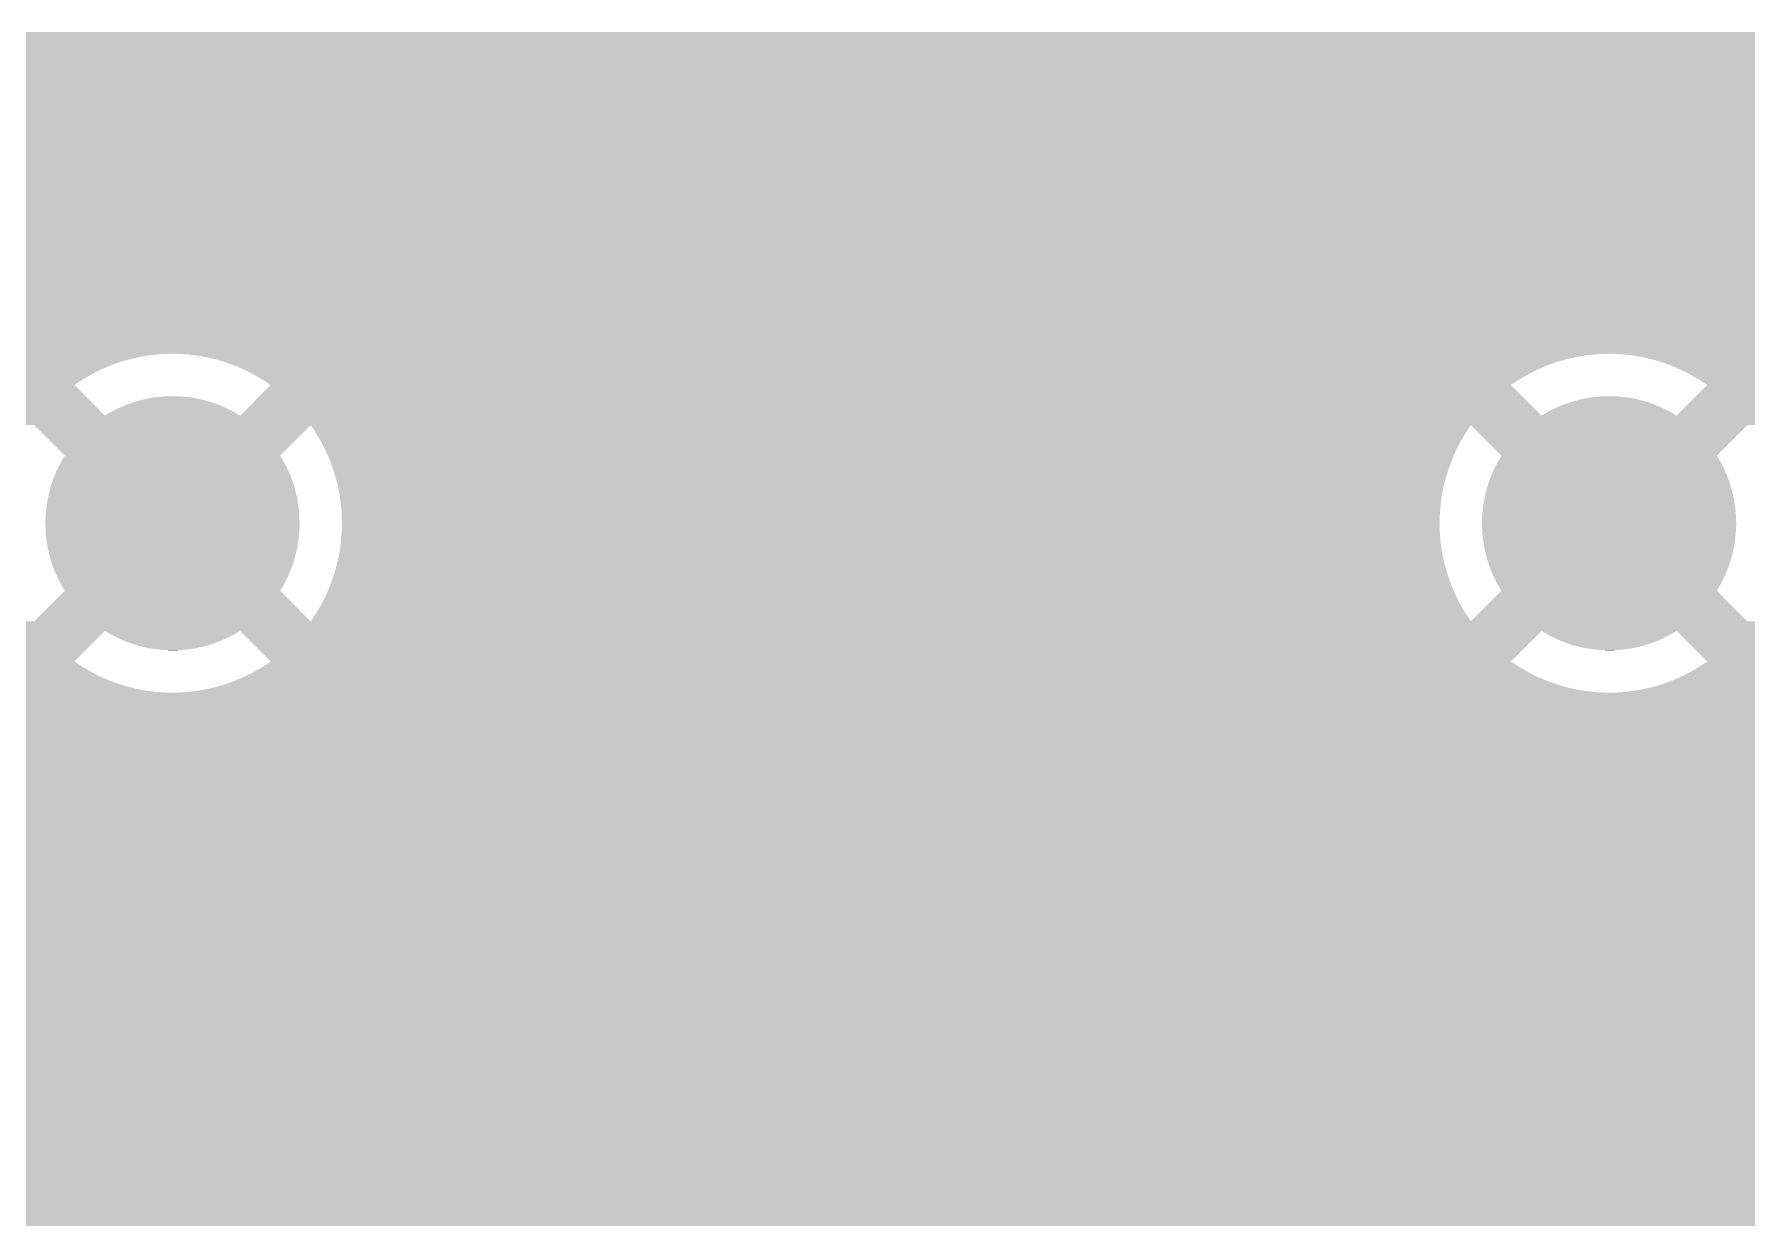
# Model space of a CAD drawing. Extents: x 295 to 953, y 10 to 290.
# Drawn here: x 706.5 to 719.83, y 208.55 to 217.81 of the extents above; entities that cross this region are included whole.
import ezdxf

# ---------------------------------------------------------------- set-up
doc = ezdxf.new("R2010")
doc.units = 0
doc.header["$LTSCALE"] = 5
doc.header["$MEASUREMENT"] = 0
doc.layers.add('GND1', color=7, linetype='CONTINUOUS')

msp = doc.modelspace()

# ---------------------------------------------------------------- linework, layer by layer
at = {"layer": 'GND1'}
for points in [[(608.533, 217.796), (608.533, 217.831), (840.594, 217.796), (840.586, 217.831)], [(610.783, 217.756), (610.576, 217.796), (840.604, 217.756), (840.594, 217.796)], [(610.977, 217.672), (610.783, 217.756), (840.624, 217.672), (840.604, 217.756)], [(611.144, 217.553), (610.977, 217.672), (840.652, 217.553), (840.624, 217.672)], [(611.149, 217.55), (611.144, 217.553), (840.653, 217.55), (840.652, 217.553)], [(611.291, 217.395), (611.149, 217.55), (840.717, 217.395), (840.653, 217.55)], [(611.353, 217.289), (611.291, 217.395), (840.761, 217.289), (840.717, 217.395)], [(611.398, 217.213), (611.353, 217.289), (840.808, 217.213), (840.761, 217.289)], [(611.436, 217.098), (611.398, 217.213), (840.878, 217.098), (840.808, 217.213)], [(659.678, 217.057), (659.471, 217.098), (840.903, 217.057), (840.878, 217.098)], [(659.705, 217.045), (659.678, 217.057), (840.91, 217.045), (840.903, 217.057)], [(659.872, 216.974), (659.705, 217.045), (840.97, 216.974), (840.91, 217.045)], [(660.044, 216.852), (659.872, 216.974), (841.074, 216.852), (840.97, 216.974)], [(660.066, 216.828), (660.044, 216.852), (841.094, 216.828), (841.074, 216.852)], [(660.186, 216.696), (660.066, 216.828), (841.248, 216.696), (841.094, 216.828)], [(660.218, 216.642), (660.186, 216.696), (841.311, 216.642), (841.248, 216.696)], [(660.293, 216.514), (660.218, 216.642), (841.517, 216.514), (841.311, 216.642)], [(660.3, 216.491), (660.293, 216.514), (841.554, 216.491), (841.517, 216.514)], [(660.337, 216.381), (660.3, 216.491), (841.817, 216.381), (841.554, 216.491)], [(660.359, 216.314), (660.337, 216.381), (842.09, 216.314), (841.817, 216.381)], [(660.359, 216.313), (660.359, 216.314), (842.095, 216.313), (842.09, 216.314)], [(660.361, 216.289), (660.359, 216.313), (842.379, 216.289), (842.095, 216.313)], [(660.381, 216.104), (660.361, 216.289), (849.683, 216.104), (849.683, 216.289)], [(660.366, 215.929), (660.381, 216.104), (849.683, 215.929), (849.683, 216.104)], [(660.307, 215.727), (660.366, 215.929), (849.683, 215.727), (849.683, 215.929)], [(660.207, 215.541), (660.307, 215.727), (849.683, 215.541), (849.683, 215.727)], [(660.07, 215.38), (660.207, 215.541), (849.683, 215.38), (849.683, 215.541)], [(659.944, 215.284), (659.967, 215.302), (707.246, 215.284), (707.321, 215.302)], [(659.967, 215.302), (659.984, 215.315), (707.321, 215.302), (707.396, 215.315)], [(659.984, 215.315), (659.995, 215.323), (707.396, 215.315), (707.473, 215.323)], [(659.995, 215.323), (660, 215.327), (707.473, 215.323), (707.549, 215.327)], [(660, 215.327), (660.07, 215.38), (849.683, 215.327), (849.683, 215.38)], [(707.626, 215.327), (707.549, 215.327), (718.717, 215.327), (718.725, 215.327)], [(707.682, 215.323), (707.626, 215.327), (718.649, 215.323), (718.717, 215.327)], [(707.703, 215.322), (707.682, 215.323), (718.637, 215.322), (718.649, 215.323)], [(707.761, 215.315), (707.703, 215.322), (718.572, 215.315), (718.637, 215.322)], [(707.779, 215.312), (707.761, 215.315), (718.559, 215.312), (718.572, 215.315)], [(707.837, 215.302), (707.779, 215.312), (718.497, 215.302), (718.559, 215.312)], [(707.855, 215.298), (707.837, 215.302), (718.483, 215.298), (718.497, 215.302)], [(707.913, 215.284), (707.855, 215.298), (718.422, 215.284), (718.483, 215.298)], [(718.879, 215.322), (718.802, 215.327), (849.683, 215.322), (849.683, 215.327)], [(718.955, 215.312), (718.879, 215.322), (849.683, 215.312), (849.683, 215.322)], [(719.031, 215.298), (718.955, 215.312), (849.683, 215.298), (849.683, 215.312)], [(719.105, 215.28), (719.031, 215.298), (849.683, 215.28), (849.683, 215.298)], [(659.594, 215.135), (659.712, 215.162), (706.894, 215.135), (706.942, 215.162)], [(659.712, 215.162), (659.734, 215.173), (706.942, 215.162), (706.961, 215.173)], [(659.734, 215.173), (659.806, 215.207), (706.961, 215.173), (707.029, 215.207)], [(659.806, 215.207), (659.87, 215.237), (707.029, 215.207), (707.1, 215.237)], [(659.87, 215.237), (659.903, 215.252), (707.1, 215.237), (707.143, 215.252)], [(659.903, 215.252), (659.916, 215.263), (707.143, 215.252), (707.172, 215.263)], [(659.916, 215.263), (659.944, 215.284), (707.172, 215.263), (707.246, 215.284)], [(707.929, 215.28), (707.913, 215.284), (718.408, 215.28), (718.422, 215.284)], [(707.987, 215.263), (707.929, 215.28), (718.348, 215.263), (718.408, 215.28)], [(708.003, 215.258), (707.987, 215.263), (718.335, 215.258), (718.348, 215.263)], [(708.059, 215.237), (708.003, 215.258), (718.276, 215.237), (718.335, 215.258)], [(708.075, 215.231), (708.059, 215.237), (718.263, 215.231), (718.276, 215.237)], [(708.13, 215.207), (708.075, 215.231), (718.205, 215.207), (718.263, 215.231)], [(708.145, 215.2), (708.13, 215.207), (718.192, 215.2), (718.205, 215.207)], [(708.199, 215.173), (708.145, 215.2), (718.137, 215.173), (718.192, 215.2)], [(708.213, 215.165), (708.199, 215.173), (718.124, 215.165), (718.137, 215.173)], [(708.266, 215.135), (708.213, 215.165), (718.07, 215.135), (718.124, 215.165)], [(719.179, 215.258), (719.105, 215.28), (849.683, 215.258), (849.683, 215.28)], [(719.251, 215.231), (719.179, 215.258), (849.683, 215.231), (849.683, 215.258)], [(719.321, 215.2), (719.251, 215.231), (849.683, 215.2), (849.683, 215.231)], [(719.389, 215.165), (719.321, 215.2), (849.683, 215.165), (849.683, 215.2)], [(719.455, 215.127), (719.389, 215.165), (849.683, 215.127), (849.683, 215.165)], [(657.507, 215.093), (657.501, 215.111), (706.829, 215.093), (706.857, 215.111)], [(657.51, 215.084), (657.507, 215.093), (706.817, 215.084), (706.829, 215.093)], [(657.565, 214.917), (657.51, 215.084), (706.984, 214.917), (706.817, 215.084)], [(659.296, 215.111), (659.507, 215.114), (706.857, 215.111), (706.862, 215.114)], [(659.507, 215.114), (659.594, 215.135), (706.862, 215.114), (706.894, 215.135)], [(708.106, 214.846), (708.343, 215.084), (718.23, 214.846), (717.993, 215.084)], [(708.279, 215.127), (708.266, 215.135), (718.057, 215.127), (718.07, 215.135)], [(708.33, 215.093), (708.279, 215.127), (718.005, 215.093), (718.057, 215.127)], [(708.343, 215.084), (708.33, 215.093), (717.993, 215.084), (718.005, 215.093)], [(719.282, 214.846), (719.519, 215.084), (849.683, 214.846), (849.683, 215.084)], [(719.519, 215.084), (719.455, 215.127), (849.683, 215.084), (849.683, 215.127)], [(657.572, 214.846), (657.565, 214.917), (707.054, 214.846), (706.984, 214.917)], [(707.113, 214.88), (707.151, 214.9), (708.048, 214.88), (708.008, 214.9)], [(707.151, 214.9), (707.173, 214.909), (708.008, 214.9), (707.989, 214.909)], [(707.173, 214.909), (707.212, 214.927), (707.989, 214.909), (707.946, 214.927)], [(707.212, 214.927), (707.234, 214.935), (707.946, 214.927), (707.927, 214.935)], [(707.234, 214.935), (707.275, 214.949), (707.927, 214.935), (707.884, 214.949)], [(707.275, 214.949), (707.298, 214.956), (707.884, 214.949), (707.864, 214.956)], [(707.298, 214.956), (707.339, 214.968), (707.864, 214.956), (707.819, 214.968)], [(707.339, 214.968), (707.363, 214.973), (707.819, 214.968), (707.8, 214.973)], [(707.363, 214.973), (707.404, 214.982), (707.8, 214.973), (707.754, 214.982)], [(707.404, 214.982), (707.429, 214.986), (707.754, 214.982), (707.735, 214.986)], [(707.429, 214.986), (707.47, 214.991), (707.735, 214.986), (707.687, 214.991)], [(707.47, 214.991), (707.498, 214.994), (707.687, 214.991), (707.669, 214.994)], [(707.498, 214.994), (707.536, 214.997), (707.669, 214.994), (707.616, 214.997)], [(707.536, 214.997), (707.602, 214.997), (707.616, 214.997), (707.602, 214.997)], [(718.289, 214.88), (718.327, 214.9), (719.224, 214.88), (719.184, 214.9)], [(718.327, 214.9), (718.349, 214.909), (719.184, 214.9), (719.165, 214.909)], [(718.349, 214.909), (718.388, 214.927), (719.165, 214.909), (719.122, 214.927)], [(718.388, 214.927), (718.41, 214.935), (719.122, 214.927), (719.103, 214.935)], [(718.41, 214.935), (718.451, 214.949), (719.103, 214.935), (719.06, 214.949)], [(718.451, 214.949), (718.474, 214.956), (719.06, 214.949), (719.04, 214.956)], [(718.474, 214.956), (718.515, 214.968), (719.04, 214.956), (718.995, 214.968)], [(718.515, 214.968), (718.539, 214.973), (718.995, 214.968), (718.976, 214.973)], [(718.539, 214.973), (718.58, 214.982), (718.976, 214.973), (718.93, 214.982)], [(718.58, 214.982), (718.605, 214.986), (718.93, 214.982), (718.911, 214.986)], [(718.605, 214.986), (718.646, 214.991), (718.911, 214.986), (718.863, 214.991)], [(718.646, 214.991), (718.674, 214.994), (718.863, 214.991), (718.845, 214.994)], [(718.674, 214.994), (718.712, 214.997), (718.845, 214.994), (718.792, 214.997)], [(718.712, 214.997), (718.778, 214.997), (718.792, 214.997), (718.778, 214.997)], [(657.58, 214.772), (657.572, 214.846), (849.683, 214.772), (849.683, 214.846)], [(706.742, 214.534), (706.505, 214.772), (708.418, 214.534), (708.655, 214.772)], [(707.054, 214.846), (707.093, 214.869), (708.106, 214.846), (708.067, 214.869)], [(707.093, 214.869), (707.113, 214.88), (708.067, 214.869), (708.048, 214.88)], [(708.682, 214.734), (708.655, 214.772), (717.655, 214.734), (717.681, 214.772)], [(717.918, 214.534), (717.681, 214.772), (719.594, 214.534), (719.831, 214.772)], [(718.23, 214.846), (718.269, 214.869), (719.282, 214.846), (719.243, 214.869)], [(718.269, 214.869), (718.289, 214.88), (719.243, 214.869), (719.224, 214.88)], [(708.697, 214.708), (708.682, 214.734), (717.638, 214.708), (717.655, 214.734)], [(708.722, 214.668), (708.697, 214.708), (717.615, 214.668), (717.638, 214.708)], [(708.736, 214.642), (708.722, 214.668), (717.599, 214.642), (717.615, 214.668)], [(708.758, 214.601), (708.736, 214.642), (717.578, 214.601), (717.599, 214.642)], [(706.709, 214.477), (706.731, 214.515), (708.451, 214.477), (708.429, 214.515)], [(706.731, 214.515), (706.742, 214.534), (708.429, 214.515), (708.418, 214.534)], [(708.771, 214.573), (708.758, 214.601), (717.564, 214.573), (717.578, 214.601)], [(708.791, 214.531), (708.771, 214.573), (717.546, 214.531), (717.564, 214.573)], [(708.802, 214.503), (708.791, 214.531), (717.534, 214.503), (717.546, 214.531)], [(708.819, 214.46), (708.802, 214.503), (717.518, 214.46), (717.534, 214.503)], [(717.885, 214.477), (717.907, 214.515), (719.627, 214.477), (719.605, 214.515)], [(717.907, 214.515), (717.918, 214.534), (719.605, 214.515), (719.594, 214.534)], [(706.647, 214.335), (706.654, 214.356), (708.514, 214.335), (708.506, 214.356)], [(706.654, 214.356), (706.671, 214.397), (708.506, 214.356), (708.49, 214.397)], [(706.671, 214.397), (706.679, 214.417), (708.49, 214.397), (708.48, 214.417)], [(706.679, 214.417), (706.699, 214.457), (708.48, 214.417), (708.462, 214.457)], [(706.699, 214.457), (706.709, 214.477), (708.462, 214.457), (708.451, 214.477)], [(708.829, 214.431), (708.819, 214.46), (717.507, 214.431), (717.518, 214.46)], [(708.843, 214.387), (708.829, 214.431), (717.493, 214.387), (717.507, 214.431)], [(708.851, 214.358), (708.843, 214.387), (717.484, 214.358), (717.493, 214.387)], [(708.863, 214.313), (708.851, 214.358), (717.473, 214.313), (717.484, 214.358)], [(717.823, 214.335), (717.83, 214.356), (719.69, 214.335), (719.682, 214.356)], [(717.83, 214.356), (717.847, 214.397), (719.682, 214.356), (719.666, 214.397)], [(717.847, 214.397), (717.855, 214.417), (719.666, 214.397), (719.656, 214.417)], [(717.855, 214.417), (717.875, 214.457), (719.656, 214.417), (719.638, 214.457)], [(717.875, 214.457), (717.885, 214.477), (719.638, 214.457), (719.627, 214.477)], [(706.612, 214.207), (706.616, 214.228), (708.549, 214.207), (708.544, 214.228)], [(706.616, 214.228), (706.627, 214.271), (708.544, 214.228), (708.534, 214.271)], [(706.627, 214.271), (706.633, 214.293), (708.534, 214.271), (708.527, 214.293)], [(706.633, 214.293), (706.647, 214.335), (708.527, 214.293), (708.514, 214.335)], [(708.869, 214.283), (708.863, 214.313), (717.466, 214.283), (717.473, 214.313)], [(708.879, 214.238), (708.869, 214.283), (717.458, 214.238), (717.466, 214.283)], [(708.883, 214.208), (708.879, 214.238), (717.452, 214.208), (717.458, 214.238)], [(717.788, 214.207), (717.792, 214.228), (719.725, 214.207), (719.72, 214.228)], [(717.792, 214.228), (717.803, 214.271), (719.72, 214.228), (719.71, 214.271)], [(717.803, 214.271), (717.809, 214.293), (719.71, 214.271), (719.703, 214.293)], [(717.809, 214.293), (717.823, 214.335), (719.703, 214.293), (719.69, 214.335)], [(706.594, 214.075), (706.595, 214.097), (708.567, 214.075), (708.565, 214.097)], [(706.595, 214.097), (706.6, 214.141), (708.565, 214.097), (708.56, 214.141)], [(706.6, 214.141), (706.603, 214.163), (708.56, 214.141), (708.556, 214.163)], [(706.603, 214.163), (706.612, 214.207), (708.556, 214.163), (708.549, 214.207)], [(708.89, 214.162), (708.883, 214.208), (717.447, 214.162), (717.452, 214.208)], [(708.893, 214.131), (708.89, 214.162), (717.443, 214.131), (717.447, 214.162)], [(708.897, 214.085), (708.893, 214.131), (717.44, 214.085), (717.443, 214.131)], [(717.77, 214.075), (717.771, 214.097), (719.743, 214.075), (719.741, 214.097)], [(717.771, 214.097), (717.776, 214.141), (719.741, 214.097), (719.736, 214.141)], [(717.776, 214.141), (717.779, 214.163), (719.736, 214.141), (719.732, 214.163)], [(717.779, 214.163), (717.788, 214.207), (719.732, 214.163), (719.725, 214.207)], [(706.591, 214.031), (706.594, 214.075), (708.568, 214.031), (708.567, 214.075)], [(706.591, 214.009), (706.591, 214.031), (708.569, 214.009), (708.568, 214.031)], [(706.592, 213.986), (706.591, 214.009), (708.569, 213.986), (708.569, 214.009)], [(706.593, 213.942), (706.592, 213.986), (708.566, 213.942), (708.569, 213.986)], [(708.894, 213.901), (708.898, 213.962), (717.442, 213.901), (717.438, 213.962)], [(708.897, 214.055), (708.897, 214.085), (717.438, 214.055), (717.44, 214.085)], [(708.899, 214.009), (708.897, 214.055), (717.438, 214.009), (717.438, 214.055)], [(708.898, 213.978), (708.899, 214.009), (717.438, 213.978), (717.438, 214.009)], [(708.898, 213.962), (708.898, 213.978), (717.438, 213.962), (717.438, 213.978)], [(717.767, 214.031), (717.77, 214.075), (719.744, 214.031), (719.743, 214.075)], [(717.767, 214.009), (717.767, 214.031), (719.745, 214.009), (719.744, 214.031)], [(717.768, 213.986), (717.767, 214.009), (719.745, 213.986), (719.745, 214.009)], [(717.769, 213.942), (717.768, 213.986), (719.742, 213.942), (719.745, 213.986)], [(706.595, 213.92), (706.593, 213.942), (708.565, 213.92), (708.566, 213.942)], [(706.6, 213.876), (706.595, 213.92), (708.56, 213.876), (708.565, 213.92)], [(706.604, 213.854), (706.6, 213.876), (708.557, 213.854), (708.56, 213.876)], [(706.611, 213.81), (706.604, 213.854), (708.549, 213.81), (708.557, 213.854)], [(708.884, 213.81), (708.886, 213.825), (717.453, 213.81), (717.45, 213.825)], [(708.886, 213.825), (708.893, 213.886), (717.45, 213.825), (717.443, 213.886)], [(708.893, 213.886), (708.894, 213.901), (717.443, 213.886), (717.442, 213.901)], [(717.771, 213.92), (717.769, 213.942), (719.741, 213.92), (719.742, 213.942)], [(717.776, 213.876), (717.771, 213.92), (719.736, 213.876), (719.741, 213.92)], [(717.78, 213.854), (717.776, 213.876), (719.733, 213.854), (719.736, 213.876)], [(717.787, 213.81), (717.78, 213.854), (719.725, 213.81), (719.733, 213.854)], [(706.616, 213.789), (706.611, 213.81), (708.544, 213.789), (708.549, 213.81)], [(706.627, 213.746), (706.616, 213.789), (708.533, 213.746), (708.544, 213.789)], [(706.633, 213.724), (706.627, 213.746), (708.527, 213.724), (708.533, 213.746)], [(706.646, 213.682), (706.633, 213.724), (708.513, 213.682), (708.527, 213.724)], [(708.855, 213.675), (708.87, 213.734), (717.48, 213.675), (717.467, 213.734)], [(708.87, 213.734), (708.873, 213.749), (717.467, 213.734), (717.463, 213.749)], [(708.873, 213.749), (708.884, 213.81), (717.463, 213.749), (717.453, 213.81)], [(717.792, 213.789), (717.787, 213.81), (719.72, 213.789), (719.725, 213.81)], [(717.803, 213.746), (717.792, 213.789), (719.709, 213.746), (719.72, 213.789)], [(717.809, 213.724), (717.803, 213.746), (719.703, 213.724), (719.709, 213.746)], [(717.822, 213.682), (717.809, 213.724), (719.689, 213.682), (719.703, 213.724)], [(706.654, 213.661), (706.646, 213.682), (708.506, 213.661), (708.513, 213.682)], [(706.67, 213.62), (706.654, 213.661), (708.489, 213.62), (708.506, 213.661)], [(706.68, 213.6), (706.67, 213.62), (708.481, 213.6), (708.489, 213.62)], [(706.699, 213.56), (706.68, 213.6), (708.461, 213.56), (708.481, 213.6)], [(706.709, 213.54), (706.699, 213.56), (708.451, 213.54), (708.461, 213.56)], [(708.808, 213.529), (708.829, 213.586), (717.528, 213.529), (717.507, 213.586)], [(708.829, 213.586), (708.834, 213.601), (717.507, 213.586), (717.502, 213.601)], [(708.834, 213.601), (708.852, 213.66), (717.502, 213.601), (717.485, 213.66)], [(708.852, 213.66), (708.855, 213.675), (717.485, 213.66), (717.48, 213.675)], [(717.83, 213.661), (717.822, 213.682), (719.682, 213.661), (719.689, 213.682)], [(717.846, 213.62), (717.83, 213.661), (719.665, 213.62), (719.682, 213.661)], [(717.856, 213.6), (717.846, 213.62), (719.657, 213.6), (719.665, 213.62)], [(717.875, 213.56), (717.856, 213.6), (719.637, 213.56), (719.657, 213.6)], [(717.885, 213.54), (717.875, 213.56), (719.627, 213.54), (719.637, 213.56)], [(706.505, 213.245), (706.742, 213.483), (708.655, 213.245), (708.418, 213.483)], [(706.731, 213.502), (706.709, 213.54), (708.429, 213.502), (708.451, 213.54)], [(706.742, 213.483), (706.731, 213.502), (708.418, 213.483), (708.429, 213.502)], [(708.744, 213.389), (708.772, 213.444), (717.592, 213.389), (717.565, 213.444)], [(708.772, 213.444), (708.778, 213.458), (717.565, 213.444), (717.558, 213.458)], [(708.778, 213.458), (708.803, 213.514), (717.558, 213.458), (717.534, 213.514)], [(708.803, 213.514), (708.808, 213.529), (717.534, 213.514), (717.528, 213.529)], [(717.681, 213.245), (717.918, 213.483), (719.831, 213.245), (719.594, 213.483)], [(717.907, 213.502), (717.885, 213.54), (719.605, 213.502), (719.627, 213.54)], [(717.918, 213.483), (717.907, 213.502), (719.594, 213.483), (719.605, 213.502)], [(708.664, 213.258), (708.698, 213.309), (717.672, 213.258), (717.638, 213.309)], [(708.698, 213.309), (708.706, 213.322), (717.638, 213.309), (717.63, 213.322)], [(708.706, 213.322), (708.737, 213.375), (717.63, 213.322), (717.6, 213.375)], [(708.737, 213.375), (708.744, 213.389), (717.6, 213.375), (717.592, 213.389)], [(693.391, 213.204), (693.369, 213.245), (840.663, 213.204), (840.68, 213.245)], [(693.395, 213.196), (693.391, 213.204), (840.659, 213.196), (840.663, 213.204)], [(693.407, 213.171), (693.395, 213.196), (840.653, 213.171), (840.659, 213.196)], [(693.424, 213.134), (693.407, 213.171), (707.018, 213.134), (707.054, 213.171)], [(707.094, 213.148), (707.054, 213.171), (708.068, 213.148), (708.106, 213.171)], [(708.343, 212.933), (708.106, 213.171), (717.993, 212.933), (718.23, 213.171)], [(708.655, 213.245), (708.664, 213.258), (717.681, 213.245), (717.672, 213.258)], [(718.27, 213.148), (718.23, 213.171), (719.244, 213.148), (719.282, 213.171)], [(719.519, 212.933), (719.282, 213.171), (840.593, 212.933), (840.653, 213.171)], [(693.452, 213.063), (693.424, 213.134), (706.947, 213.063), (707.018, 213.134)], [(693.476, 212.99), (693.452, 213.063), (706.874, 212.99), (706.947, 213.063)], [(707.112, 213.137), (707.094, 213.148), (708.047, 213.137), (708.068, 213.148)], [(707.153, 213.117), (707.112, 213.137), (708.009, 213.117), (708.047, 213.137)], [(707.171, 213.108), (707.153, 213.117), (707.987, 213.108), (708.009, 213.117)], [(707.214, 213.09), (707.171, 213.108), (707.948, 213.09), (707.987, 213.108)], [(707.233, 213.082), (707.214, 213.09), (707.926, 213.082), (707.948, 213.09)], [(707.276, 213.068), (707.233, 213.082), (707.885, 213.068), (707.926, 213.082)], [(707.296, 213.061), (707.276, 213.068), (707.862, 213.061), (707.885, 213.068)], [(707.341, 213.049), (707.296, 213.061), (707.821, 213.049), (707.862, 213.061)], [(707.36, 213.044), (707.341, 213.049), (707.798, 213.044), (707.821, 213.049)], [(707.406, 213.035), (707.36, 213.044), (707.756, 213.035), (707.798, 213.044)], [(707.425, 213.032), (707.406, 213.035), (707.731, 213.032), (707.756, 213.035)], [(707.474, 213.026), (707.425, 213.032), (707.691, 213.026), (707.731, 213.032)], [(707.491, 213.024), (707.474, 213.026), (707.662, 213.024), (707.691, 213.026)], [(707.545, 213.021), (707.491, 213.024), (707.624, 213.021), (707.662, 213.024)], [(718.288, 213.137), (718.27, 213.148), (719.223, 213.137), (719.244, 213.148)], [(718.329, 213.117), (718.288, 213.137), (719.185, 213.117), (719.223, 213.137)], [(718.347, 213.108), (718.329, 213.117), (719.163, 213.108), (719.185, 213.117)], [(718.39, 213.09), (718.347, 213.108), (719.124, 213.09), (719.163, 213.108)], [(718.409, 213.082), (718.39, 213.09), (719.102, 213.082), (719.124, 213.09)], [(718.452, 213.068), (718.409, 213.082), (719.061, 213.068), (719.102, 213.082)], [(718.472, 213.061), (718.452, 213.068), (719.038, 213.061), (719.061, 213.068)], [(718.517, 213.049), (718.472, 213.061), (718.997, 213.049), (719.038, 213.061)], [(718.536, 213.044), (718.517, 213.049), (718.974, 213.044), (718.997, 213.049)], [(718.582, 213.035), (718.536, 213.044), (718.932, 213.035), (718.974, 213.044)], [(718.601, 213.032), (718.582, 213.035), (718.907, 213.032), (718.932, 213.035)], [(718.65, 213.026), (718.601, 213.032), (718.867, 213.026), (718.907, 213.032)], [(718.667, 213.024), (718.65, 213.026), (718.838, 213.024), (718.867, 213.026)], [(718.721, 213.021), (718.667, 213.024), (718.8, 213.021), (718.838, 213.024)], [(693.492, 212.933), (693.476, 212.99), (706.817, 212.933), (706.874, 212.99)], [(693.496, 212.916), (693.492, 212.933), (706.843, 212.916), (706.817, 212.933)], [(693.501, 212.891), (693.496, 212.916), (706.881, 212.891), (706.843, 212.916)], [(693.509, 212.852), (693.501, 212.891), (706.947, 212.852), (706.881, 212.891)], [(707.558, 213.02), (707.545, 213.021), (707.558, 213.02), (707.624, 213.021)], [(708.266, 212.882), (708.279, 212.891), (718.071, 212.882), (718.057, 212.891)], [(708.279, 212.891), (708.331, 212.924), (718.057, 212.891), (718.006, 212.924)], [(708.331, 212.924), (708.343, 212.933), (718.006, 212.924), (717.993, 212.933)], [(718.734, 213.02), (718.721, 213.021), (718.734, 213.02), (718.8, 213.021)], [(719.442, 212.882), (719.474, 212.903), (756.264, 212.882), (756.352, 212.903)], [(719.474, 212.903), (719.48, 212.907), (756.352, 212.903), (756.563, 212.907)], [(719.48, 212.907), (719.498, 212.919), (840.588, 212.907), (840.589, 212.919)], [(719.498, 212.919), (719.507, 212.924), (840.589, 212.919), (840.591, 212.924)], [(719.507, 212.924), (719.519, 212.933), (840.591, 212.924), (840.593, 212.933)], [(693.512, 212.841), (693.509, 212.852), (706.968, 212.841), (706.947, 212.852)], [(693.515, 212.817), (693.512, 212.841), (707.015, 212.817), (706.968, 212.841)], [(693.52, 212.786), (693.515, 212.817), (707.086, 212.786), (707.015, 212.817)], [(693.523, 212.765), (693.52, 212.786), (707.143, 212.765), (707.086, 212.786)], [(693.523, 212.759), (693.523, 212.765), (707.158, 212.759), (707.143, 212.765)], [(693.525, 212.737), (693.523, 212.759), (707.231, 212.737), (707.158, 212.759)], [(707.988, 212.754), (708.001, 212.759), (718.35, 212.754), (718.334, 212.759)], [(708.001, 212.759), (708.06, 212.78), (718.334, 212.759), (718.277, 212.78)], [(708.06, 212.78), (708.074, 212.786), (718.277, 212.78), (718.262, 212.786)], [(708.074, 212.786), (708.131, 212.81), (718.262, 212.786), (718.206, 212.81)], [(708.131, 212.81), (708.144, 212.817), (718.206, 212.81), (718.191, 212.817)], [(708.144, 212.817), (708.2, 212.844), (718.191, 212.817), (718.137, 212.844)], [(708.2, 212.844), (708.212, 212.852), (718.137, 212.844), (718.123, 212.852)], [(708.212, 212.852), (708.266, 212.882), (718.123, 212.852), (718.071, 212.882)], [(719.164, 212.754), (719.193, 212.765), (755.942, 212.754), (755.956, 212.765)], [(719.193, 212.765), (719.236, 212.78), (755.956, 212.765), (755.989, 212.78)], [(719.236, 212.78), (719.307, 212.81), (755.989, 212.78), (756.052, 212.81)], [(719.307, 212.81), (719.376, 212.844), (756.052, 212.81), (756.124, 212.844)], [(719.376, 212.844), (719.394, 212.855), (756.124, 212.844), (756.147, 212.855)], [(719.394, 212.855), (719.442, 212.882), (756.147, 212.855), (756.264, 212.882)], [(693.527, 212.719), (693.525, 212.737), (707.306, 212.719), (707.231, 212.737)], [(693.528, 212.705), (693.527, 212.719), (707.381, 212.705), (707.306, 212.719)], [(693.529, 212.696), (693.528, 212.705), (707.457, 212.696), (707.381, 212.705)], [(693.529, 212.691), (693.529, 212.696), (707.534, 212.691), (707.457, 212.696)], [(693.529, 212.69), (693.529, 212.691), (707.611, 212.69), (707.534, 212.691)], [(693.53, 212.688), (693.529, 212.69), (755.856, 212.688), (755.858, 212.69)], [(693.531, 212.637), (693.53, 212.688), (755.789, 212.637), (755.856, 212.688)], [(693.532, 212.612), (693.531, 212.637), (755.767, 212.612), (755.789, 212.637)], [(707.611, 212.69), (707.619, 212.691), (718.787, 212.69), (718.71, 212.691)], [(707.619, 212.691), (707.687, 212.694), (718.71, 212.691), (718.654, 212.694)], [(707.687, 212.694), (707.7, 212.696), (718.654, 212.694), (718.633, 212.696)], [(707.7, 212.696), (707.764, 212.703), (718.633, 212.696), (718.575, 212.703)], [(707.764, 212.703), (707.777, 212.705), (718.575, 212.703), (718.557, 212.705)], [(707.777, 212.705), (707.839, 212.716), (718.557, 212.705), (718.499, 212.716)], [(707.839, 212.716), (707.853, 212.719), (718.499, 212.716), (718.482, 212.719)], [(707.853, 212.719), (707.914, 212.733), (718.482, 212.719), (718.423, 212.733)], [(707.914, 212.733), (707.928, 212.737), (718.423, 212.733), (718.407, 212.737)], [(707.928, 212.737), (707.988, 212.754), (718.407, 212.737), (718.35, 212.754)], [(718.787, 212.69), (718.863, 212.694), (755.858, 212.69), (755.864, 212.694)], [(718.863, 212.694), (718.94, 212.703), (755.864, 212.694), (755.875, 212.703)], [(718.94, 212.703), (719.015, 212.716), (755.875, 212.703), (755.892, 212.716)], [(719.015, 212.716), (719.09, 212.733), (755.892, 212.716), (755.914, 212.733)], [(719.09, 212.733), (719.164, 212.754), (755.914, 212.733), (755.942, 212.754)], [(693.526, 212.489), (693.531, 212.565), (755.662, 212.489), (755.728, 212.565)], [(693.531, 212.565), (693.532, 212.612), (755.728, 212.565), (755.767, 212.612)], [(693.504, 212.343), (693.517, 212.413), (755.58, 212.343), (755.618, 212.413)], [(693.517, 212.413), (693.525, 212.476), (755.618, 212.413), (755.652, 212.476)], [(693.525, 212.476), (693.526, 212.489), (755.652, 212.476), (755.662, 212.489)], [(693.462, 212.189), (693.483, 212.258), (728.512, 212.189), (728.682, 212.258)], [(693.483, 212.258), (693.485, 212.263), (728.682, 212.258), (728.701, 212.263)], [(693.485, 212.263), (693.499, 212.323), (728.701, 212.263), (728.96, 212.323)], [(693.499, 212.323), (693.503, 212.337), (728.96, 212.323), (729.159, 212.337)], [(693.503, 212.337), (693.504, 212.343), (729.159, 212.337), (729.245, 212.343)], [(693.405, 212.047), (693.436, 212.117), (728.244, 212.047), (728.361, 212.117)], [(693.436, 212.117), (693.448, 212.151), (728.361, 212.117), (728.417, 212.151)], [(693.448, 212.151), (693.462, 212.189), (728.417, 212.151), (728.512, 212.189)], [(693.331, 211.912), (693.37, 211.978), (728.063, 211.912), (728.142, 211.978)], [(693.37, 211.978), (693.383, 212.004), (728.142, 211.978), (728.173, 212.004)], [(693.383, 212.004), (693.405, 212.047), (728.173, 212.004), (728.244, 212.047)], [(673.932, 211.82), (673.9, 211.848), (727.954, 211.82), (727.987, 211.848)], [(693.288, 211.848), (693.331, 211.912), (727.987, 211.848), (728.063, 211.912)], [(673.951, 211.804), (673.932, 211.82), (727.94, 211.804), (727.954, 211.82)], [(673.977, 211.774), (673.951, 211.804), (727.913, 211.774), (727.94, 211.804)], [(692.908, 211.605), (692.739, 211.774), (727.766, 211.605), (727.913, 211.774)], [(692.976, 211.536), (692.908, 211.605), (727.723, 211.536), (727.766, 211.605)], [(692.764, 211.413), (692.833, 211.447), (727.646, 211.413), (727.667, 211.447)], [(692.833, 211.447), (692.899, 211.485), (727.667, 211.447), (727.691, 211.485)], [(692.899, 211.485), (692.964, 211.527), (727.691, 211.485), (727.717, 211.527)], [(692.964, 211.527), (692.976, 211.536), (727.717, 211.527), (727.723, 211.536)], [(674.385, 211.1), (674.305, 211.293), (727.502, 211.1), (727.585, 211.293)], [(692.244, 211.293), (692.32, 211.297), (727.585, 211.293), (727.586, 211.297)], [(692.32, 211.297), (692.397, 211.306), (727.586, 211.297), (727.59, 211.306)], [(692.397, 211.306), (692.472, 211.319), (727.59, 211.306), (727.595, 211.319)], [(692.472, 211.319), (692.547, 211.336), (727.595, 211.319), (727.603, 211.336)], [(692.547, 211.336), (692.621, 211.357), (727.603, 211.336), (727.612, 211.357)], [(692.621, 211.357), (692.636, 211.363), (727.612, 211.357), (727.614, 211.363)], [(692.636, 211.363), (692.693, 211.383), (727.614, 211.363), (727.627, 211.383)], [(692.693, 211.383), (692.764, 211.413), (727.627, 211.383), (727.646, 211.413)], [(674.394, 211.079), (674.385, 211.1), (727.497, 211.079), (727.502, 211.1)], [(674.455, 210.823), (674.394, 211.079), (727.432, 210.823), (727.497, 211.079)], [(674.46, 210.801), (674.455, 210.823), (727.43, 210.801), (727.432, 210.823)], [(674.482, 210.516), (674.46, 210.801), (727.406, 210.516), (727.43, 210.801)], [(674.458, 210.231), (674.482, 210.516), (727.429, 210.231), (727.406, 210.516)], [(674.456, 210.209), (674.458, 210.231), (727.434, 210.209), (727.429, 210.231)], [(674.392, 209.954), (674.456, 210.209), (727.495, 209.954), (727.434, 210.209)], [(674.283, 209.69), (674.386, 209.932), (727.604, 209.69), (727.504, 209.932)], [(674.386, 209.932), (674.392, 209.954), (727.504, 209.932), (727.495, 209.954)], [(674.134, 209.446), (674.274, 209.669), (727.753, 209.446), (727.616, 209.669)], [(674.274, 209.669), (674.283, 209.69), (727.616, 209.669), (727.604, 209.69)], [(673.949, 209.228), (674.122, 209.427), (727.937, 209.228), (727.768, 209.427)], [(674.122, 209.427), (674.134, 209.446), (727.768, 209.427), (727.753, 209.446)], [(673.732, 209.042), (673.935, 209.212), (728.154, 209.042), (727.956, 209.212)], [(673.935, 209.212), (673.949, 209.228), (727.956, 209.212), (727.937, 209.228)], [(673.489, 208.892), (673.716, 209.028), (728.397, 208.892), (728.176, 209.028)], [(673.716, 209.028), (673.732, 209.042), (728.176, 209.028), (728.154, 209.042)], [(672.944, 208.713), (673.207, 208.774), (728.938, 208.713), (728.689, 208.774)], [(673.207, 208.774), (673.224, 208.781), (728.689, 208.774), (728.66, 208.781)], [(673.224, 208.781), (673.471, 208.881), (728.66, 208.781), (728.422, 208.881)], [(673.471, 208.881), (673.489, 208.892), (728.422, 208.881), (728.397, 208.892)], [(608.533, 208.56), (608.533, 208.689), (806.94, 208.56), (806.811, 208.689)], [(672.644, 208.689), (672.928, 208.709), (729.222, 208.689), (728.98, 208.709)], [(672.928, 208.709), (672.944, 208.713), (728.98, 208.709), (728.938, 208.713)], [(608.533, 208.54), (608.533, 208.56), (823.905, 208.54), (823.96, 208.56)]]:
    msp.add_solid(points, dxfattribs=at)

doc.saveas('drawing.dxf')
